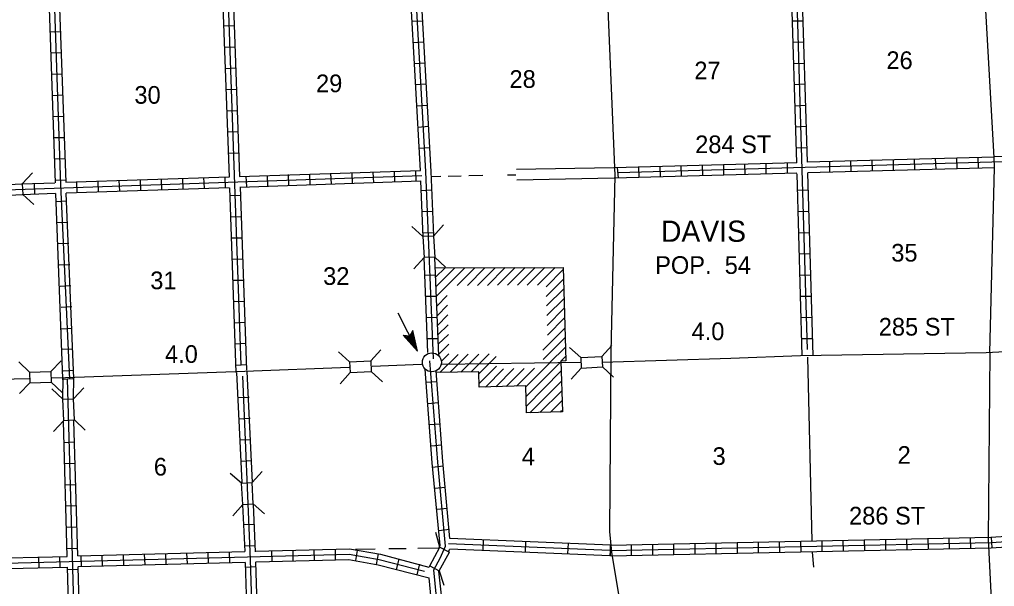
# Model space of a CAD drawing. Extents: x 1905634 to 2442717, y 15621036 to 16013782.
# Drawn here: x 2160508 to 2188109, y 15713419 to 15729465 of the extents above; entities that cross this region are included whole.
import ezdxf

# ---------------------------------------------------------------- set-up
doc = ezdxf.new("R2010")
doc.units = 0
for name, color, linetype in [('L10', 7, 'Continuous'), ('L13', 7, 'Continuous'), ('L14', 7, 'Continuous'), ('L16', 7, 'Continuous'), ('L18', 7, 'Continuous'), ('L28', 7, 'Continuous'), ('L3', 7, 'Continuous'), ('L30', 7, 'Continuous'), ('L4', 7, 'Continuous'), ('L8', 7, 'Continuous'), ('L9', 7, 'Continuous')]:
    doc.layers.add(name, color=color, linetype=linetype)

msp = doc.modelspace()

# ---------------------------------------------------------------- linework, layer by layer
at = {"layer": 'L10'}
for points in [[(2177335, 15725264), (2174574, 15725222)], [(2177341, 15724974), (2174585, 15724921)]]:
    msp.add_lwpolyline(points, dxfattribs=at)
at = {"layer": 'L13'}
for p, q in [((2170577, 15714472), (2170017, 15714467)), ((2171454, 15714488), (2170963, 15714482)), ((2172378, 15714504), (2171786, 15714498))]:
    msp.add_line(p, q, dxfattribs=at)
for points in [[(2172436, 15725021), (2172161, 15725016)], [(2173011, 15725032), (2172642, 15725021)], [(2173629, 15725048), (2173228, 15725037)], [(2174558, 15725064), (2174321, 15725058)], [(2182811, 15719905), (2182937, 15714704)], [(2182995, 15713970), (2182953, 15714387)]]:
    msp.add_lwpolyline(points, dxfattribs=at)
at = {"layer": 'L16'}
for p, q in [((2172274, 15722437), (2175897, 15722451)), ((2175897, 15722451), (2175973, 15719807)), ((2175973, 15719807), (2175831, 15719797)), ((2175831, 15719797), (2175878, 15718361)), ((2173512, 15719497), (2172308, 15719471)), ((2173521, 15719059), (2173512, 15719497)), ((2174843, 15719093), (2173521, 15719059)), ((2174862, 15718332), (2174843, 15719093)), ((2175878, 15718361), (2174862, 15718332))]:
    msp.add_line(p, q, dxfattribs=at)
for points in [[(2175172, 15721945), (2175673, 15722446)], [(2172285, 15722173), (2172556, 15722438)], [(2172296, 15721899), (2172836, 15722438)], [(2172308, 15721625), (2173116, 15722439)], [(2172901, 15721939), (2173402, 15722440)], [(2173187, 15721939), (2173683, 15722441)], [(2173473, 15721940), (2173969, 15722441)], [(2173753, 15721941), (2174255, 15722442)], [(2174039, 15721942), (2174535, 15722443)], [(2174319, 15721942), (2174826, 15722444)], [(2174606, 15721943), (2175107, 15722444)], [(2174881, 15721944), (2175382, 15722445)], [(2175413, 15721900), (2175899, 15722387)], [(2175421, 15721625), (2175907, 15722116)], [(2172319, 15721356), (2172614, 15721651)], [(2175428, 15721366), (2175915, 15721847)], [(2172330, 15721083), (2172623, 15721379)], [(2175436, 15721089), (2175923, 15721570)], [(2172342, 15720809), (2172632, 15721103)], [(2175444, 15720807), (2175930, 15721293)], [(2172353, 15720540), (2172640, 15720828)], [(2175452, 15720535), (2175938, 15721021)], [(2172364, 15720272), (2172649, 15720553)], [(2175321, 15720108), (2175946, 15720734)], [(2172375, 15719998), (2172658, 15720281)], [(2175330, 15719842), (2175954, 15720467)], [(2172410, 15719473), (2172922, 15719985)], [(2172449, 15719787), (2172666, 15720003)], [(2172696, 15719480), (2173208, 15719991)], [(2172999, 15719486), (2173510, 15719997)], [(2173290, 15719492), (2173801, 15720004)], [(2175512, 15719745), (2175962, 15720193)], [(2173513, 15719441), (2174003, 15719931)], [(2174844, 15719071), (2175518, 15719745)], [(2174850, 15718798), (2175832, 15719779)], [(2175835, 15719799), (2175969, 15719930)], [(2173518, 15719166), (2174009, 15719657)], [(2173701, 15719064), (2174214, 15719577)], [(2173988, 15719071), (2174501, 15719584)], [(2174281, 15719079), (2174799, 15719592)], [(2174573, 15719086), (2175087, 15719599)], [(2174857, 15718518), (2175838, 15719519)], [(2174952, 15718335), (2175845, 15719218)], [(2175240, 15718343), (2175851, 15718946)], [(2175539, 15718351), (2175857, 15718676)], [(2175824, 15718356), (2175864, 15718397)]]:
    msp.add_lwpolyline(points, dxfattribs=at)
msp.add_circle((2172181, 15719762), 269, dxfattribs=at)
at = {"layer": 'L18'}
for p, q in [((2160588, 15724816), (2160878, 15725122)), ((2159991, 15724789), (2160588, 15724816)), ((2160588, 15724816), (2160603, 15724515)), ((2160002, 15724488), (2160603, 15724515)), ((2160603, 15724515), (2160910, 15724230)), ((2171929, 15723321), (2171612, 15723606)), ((2172224, 15723337), (2172510, 15723654)), ((2172224, 15723337), (2171929, 15723321)), ((2171929, 15723321), (2171960, 15722725)), ((2172224, 15723337), (2172261, 15722741)), ((2171960, 15722725), (2171675, 15722408)), ((2172261, 15722741), (2171960, 15722725)), ((2172261, 15722741), (2172568, 15722455)), ((2176992, 15719932), (2177277, 15720238)), ((2169854, 15719773), (2169537, 15720058)), ((2170450, 15719805), (2170736, 15720116)), ((2176396, 15719900), (2176079, 15720180)), ((2160794, 15719483), (2160487, 15719773)), ((2161395, 15719499), (2161686, 15719805)), ((2169854, 15719773), (2170450, 15719805)), ((2169854, 15719773), (2169870, 15719472)), ((2170450, 15719805), (2170466, 15719504)), ((2176396, 15719900), (2176992, 15719932)), ((2176396, 15719900), (2176411, 15719599)), ((2176992, 15719932), (2177008, 15719631)), ((2160794, 15719483), (2161395, 15719499)), ((2160794, 15719483), (2160804, 15719182)), ((2161395, 15719499), (2161401, 15719198)), ((2169870, 15719472), (2169584, 15719155)), ((2169870, 15719472), (2170466, 15719504)), ((2170466, 15719504), (2170783, 15719213)), ((2176411, 15719599), (2176126, 15719282)), ((2176411, 15719599), (2177008, 15719631)), ((2177008, 15719631), (2177325, 15719340)), ((2160804, 15719182), (2160508, 15718876)), ((2160804, 15719182), (2161401, 15719198)), ((2161401, 15719198), (2161712, 15718907)), ((2161733, 15718722), (2161427, 15719008)), ((2162034, 15718733), (2162325, 15719039)), ((2161733, 15718722), (2162034, 15718733)), ((2161760, 15718120), (2161733, 15718722)), ((2162061, 15718131), (2162034, 15718733)), ((2161760, 15718120), (2161469, 15717804)), ((2161760, 15718120), (2162061, 15718131)), ((2162061, 15718131), (2162367, 15717841)), ((2167092, 15716357), (2167378, 15716674)), ((2166791, 15716341), (2166475, 15716621)), ((2166791, 15716341), (2167092, 15716357)), ((2166828, 15715739), (2166791, 15716341)), ((2167124, 15715755), (2167092, 15716357)), ((2166828, 15715739), (2166543, 15715422)), ((2166828, 15715739), (2167124, 15715755)), ((2167124, 15715755), (2167441, 15715475)), ((2172409, 15714530), (2172293, 15714942)), ((2172124, 15714007), (2172409, 15714530)), ((2172409, 15714530), (2172678, 15714387)), ((2172393, 15713865), (2172678, 15714387)), ((2172124, 15714007), (2172393, 15713865)), ((2172393, 15713865), (2172520, 15713458))]:
    msp.add_line(p, q, dxfattribs=at)
at = {"layer": 'L28'}
for p, q in [((2171776, 15720074), (2171227, 15721156)), ((2171776, 15720074), (2171369, 15720533)), ((2171369, 15720533), (2171559, 15720512)), ((2171644, 15720665), (2171559, 15720512)), ((2171670, 15720333), (2171591, 15720539)), ((2171691, 15720264), (2171617, 15720570)), ((2171728, 15720196), (2171628, 15720607)), ((2171776, 15720074), (2171644, 15720665)), ((2171760, 15720137), (2171644, 15720623)), ((2171728, 15720148), (2171411, 15720507)), ((2171702, 15720206), (2171427, 15720507)), ((2171660, 15720264), (2171459, 15720507)), ((2171644, 15720322), (2171496, 15720507)), ((2171586, 15720412), (2171512, 15720507)), ((2171570, 15720438), (2171543, 15720496)), ((2171586, 15720481), (2171575, 15720512)), ((2171617, 15720412), (2171586, 15720512)), ((2171660, 15720306), (2171586, 15720449)), ((2171633, 15720354), (2171586, 15720449))]:
    msp.add_line(p, q, dxfattribs=at)
at = {"layer": 'L3'}
for points in [[(2189658, 15720122), (2187874, 15720032), (2182620, 15719942), (2180641, 15719873)], [(2171892, 15719699), (2170487, 15719641)], [(2176396, 15719757), (2172462, 15719704)], [(2180641, 15719873), (2177003, 15719757)], [(2169843, 15719615), (2166886, 15719499), (2161813, 15719324), (2161395, 15719314)], [(2160783, 15719298), (2156496, 15719198), (2154125, 15719113)]]:
    msp.add_lwpolyline(points, dxfattribs=at)
at = {"layer": 'L4'}
for points in [[(2187976, 15720037), (2188108, 15725264), (2188103, 15725560), (2187818, 15730572), (2187807, 15731002), (2187718, 15736094), (2187702, 15736396), (2187549, 15741412), (2187533, 15741728), (2187359, 15747060)], [(2176702, 15740782), (2177362, 15725048), (2177251, 15720048)], [(2177251, 15720048), (2177209, 15714979), (2177267, 15714387), (2177562, 15712629)], [(2188903, 15703907), (2188882, 15704514), (2188201, 15709456), (2187943, 15714757), (2187985, 15720037)]]:
    msp.add_lwpolyline(points, dxfattribs=at)
at = {"layer": 'L8'}
for p, q in [((2171628, 15729414), (2171929, 15729430)), ((2182393, 15729425), (2182694, 15729430)), ((2161374, 15729114), (2161675, 15729129)), ((2166601, 15729282), (2166300, 15729272)), ((2171659, 15728813), (2171960, 15728834)), ((2182409, 15728823), (2182710, 15728834)), ((2161395, 15728517), (2161691, 15728533)), ((2166617, 15728681), (2166316, 15728675)), ((2166644, 15728084), (2166343, 15728073)), ((2171691, 15728221), (2171992, 15728237)), ((2182425, 15728221), (2182726, 15728232)), ((2161417, 15727915), (2161718, 15727931)), ((2166659, 15727482), (2166359, 15727471)), ((2171728, 15727625), (2172029, 15727640)), ((2182441, 15727625), (2182742, 15727640)), ((2161438, 15727313), (2161733, 15727329)), ((2166686, 15726880), (2166385, 15726875)), ((2171760, 15727023), (2172061, 15727038)), ((2182462, 15727023), (2182758, 15727038)), ((2161459, 15726716), (2161760, 15726732)), ((2171791, 15726421), (2172087, 15726442)), ((2182483, 15726431), (2182784, 15726442)), ((2161475, 15726125), (2161776, 15726130)), ((2166702, 15726283), (2166401, 15726273)), ((2171828, 15725824), (2172119, 15725840)), ((2182499, 15725829), (2182800, 15725840)), ((2161501, 15725523), (2161802, 15725534)), ((2166728, 15725682), (2166427, 15725671)), ((2185250, 15725196), (2185245, 15725497)), ((2185852, 15725217), (2185841, 15725513)), ((2186454, 15725233), (2186443, 15725534)), ((2187050, 15725249), (2187045, 15725549)), ((2187652, 15725264), (2187642, 15725565)), ((2177462, 15724974), (2177441, 15725275)), ((2178053, 15724990), (2178043, 15725291)), ((2178650, 15725006), (2178645, 15725307)), ((2179252, 15725021), (2179241, 15725322)), ((2179854, 15725037), (2179843, 15725338)), ((2180450, 15725058), (2180445, 15725354)), ((2181052, 15725074), (2181042, 15725375)), ((2181649, 15725090), (2181644, 15725391)), ((2182251, 15725106), (2182246, 15725407)), ((2183449, 15725138), (2183444, 15725439)), ((2184051, 15725159), (2184041, 15725454)), ((2184653, 15725180), (2184643, 15725481)), ((2161517, 15724921), (2161818, 15724932)), ((2164542, 15724647), (2164526, 15724948)), ((2165144, 15724662), (2165128, 15724963)), ((2165746, 15724689), (2165725, 15724990)), ((2166343, 15724705), (2166327, 15725006)), ((2166945, 15724731), (2166929, 15725032)), ((2167536, 15724747), (2167525, 15725048)), ((2168133, 15724773), (2168127, 15725074)), ((2168734, 15724789), (2168729, 15725090)), ((2169336, 15724816), (2169326, 15725106)), ((2169933, 15724831), (2169928, 15725132)), ((2170535, 15724847), (2170524, 15725148)), ((2171137, 15724874), (2171126, 15725175)), ((2171733, 15724889), (2171728, 15725190)), ((2160941, 15724525), (2160936, 15724821)), ((2162145, 15724562), (2162135, 15724863)), ((2162742, 15724589), (2162737, 15724889)), ((2163344, 15724604), (2163333, 15724905)), ((2163946, 15724625), (2163935, 15724921)), ((2166770, 15724483), (2166469, 15724472)), ((2171887, 15724625), (2172187, 15724641)), ((2182536, 15724631), (2182837, 15724641)), ((2161554, 15724314), (2161850, 15724330)), ((2166786, 15723881), (2166485, 15723870)), ((2171908, 15724029), (2172209, 15724039)), ((2182552, 15724029), (2182853, 15724039)), ((2161575, 15723723), (2161876, 15723733)), ((2166813, 15723279), (2166512, 15723274)), ((2171929, 15723432), (2172224, 15723437)), ((2182568, 15723432), (2182869, 15723437)), ((2161601, 15723121), (2161902, 15723131)), ((2182583, 15722830), (2182884, 15722841)), ((2161633, 15722524), (2161934, 15722529)), ((2166828, 15722682), (2166527, 15722672)), ((2171976, 15722234), (2172277, 15722239)), ((2182599, 15722234), (2182900, 15722239)), ((2161659, 15721922), (2161960, 15721933)), ((2166850, 15722080), (2166554, 15722075)), ((2172003, 15721632), (2172304, 15721637)), ((2182626, 15721632), (2182927, 15721637)), ((2166871, 15721484), (2166570, 15721473)), ((2161686, 15721325), (2161987, 15721341)), ((2166892, 15720887), (2166591, 15720871)), ((2172029, 15721030), (2172325, 15721040)), ((2182642, 15721030), (2182943, 15721040)), ((2161702, 15720713), (2162003, 15720729)), ((2166908, 15720291), (2166612, 15720275)), ((2172050, 15720433), (2172351, 15720438)), ((2182657, 15720433), (2182958, 15720438)), ((2161718, 15720132), (2162018, 15720148)), ((2166934, 15719689), (2166633, 15719673)), ((2161744, 15719525), (2162045, 15719541)), ((2161718, 15719287), (2162018, 15719308)), ((2172019, 15719198), (2172319, 15719224)), ((2166712, 15718765), (2167008, 15718780)), ((2172066, 15718596), (2172367, 15718622)), ((2166733, 15718163), (2167034, 15718184)), ((2172108, 15717999), (2172409, 15718025)), ((2161770, 15717497), (2162066, 15717508)), ((2166760, 15717566), (2167061, 15717582)), ((2172161, 15717397), (2172462, 15717423)), ((2166786, 15716964), (2167087, 15716980)), ((2161786, 15716895), (2162087, 15716906)), ((2172203, 15716800), (2172499, 15716832)), ((2161802, 15716299), (2162103, 15716304)), ((2172261, 15716204), (2172562, 15716230)), ((2161818, 15715697), (2162119, 15715707)), ((2172319, 15715607), (2172620, 15715634)), ((2161834, 15715100), (2162135, 15715106)), ((2166860, 15715174), (2167161, 15715179)), ((2172378, 15715005), (2172678, 15715037)), ((2183835, 15714430), (2183824, 15714731)), ((2184437, 15714440), (2184426, 15714741)), ((2185033, 15714456), (2185028, 15714757)), ((2185635, 15714467), (2185625, 15714762)), ((2186237, 15714482), (2186227, 15714783)), ((2186834, 15714488), (2186828, 15714789)), ((2187436, 15714504), (2187425, 15714805)), ((2188043, 15714514), (2188027, 15714815)), ((2161850, 15714498), (2162150, 15714504)), ((2166886, 15714572), (2167187, 15714583)), ((2168861, 15714155), (2168851, 15714456)), ((2169458, 15714171), (2169453, 15714472)), ((2177235, 15714287), (2177235, 15714588)), ((2177837, 15714308), (2177837, 15714599)), ((2178434, 15714314), (2178434, 15714614)), ((2179035, 15714329), (2179035, 15714630)), ((2179637, 15714340), (2179637, 15714641)), ((2180234, 15714356), (2180234, 15714657)), ((2180836, 15714366), (2180836, 15714662)), ((2181432, 15714382), (2181432, 15714683)), ((2182034, 15714387), (2182024, 15714688)), ((2182636, 15714409), (2182626, 15714704)), ((2183233, 15714414), (2183228, 15714715)), ((2161063, 15713954), (2161052, 15714255)), ((2161659, 15713970), (2161654, 15714271)), ((2162261, 15713981), (2162251, 15714282)), ((2162858, 15713997), (2162853, 15714298)), ((2163460, 15714013), (2163449, 15714314)), ((2164062, 15714034), (2164051, 15714329)), ((2164658, 15714050), (2164653, 15714345)), ((2165260, 15714065), (2165250, 15714366)), ((2165862, 15714081), (2165852, 15714382)), ((2166459, 15714097), (2166454, 15714387)), ((2167663, 15714123), (2167652, 15714424)), ((2168259, 15714139), (2168254, 15714440)), ((2170028, 15714150), (2170076, 15714440)), ((2170619, 15714039), (2170667, 15714340)), ((2171184, 15713896), (2171258, 15714192)), ((2161871, 15713896), (2162166, 15713907)), ((2166908, 15713970), (2167209, 15713981)), ((2171770, 15713754), (2171844, 15714050))]:
    msp.add_line(p, q, dxfattribs=at)
for points in [[(2182816, 15720122), (2182045, 15746221)], [(2161934, 15719282), (2161675, 15724789), (2161496, 15730048), (2161570, 15732440), (2161718, 15732773), (2161971, 15733063), (2161971, 15733580), (2161718, 15733950), (2161459, 15734346), (2161200, 15745640)], [(2166786, 15719683), (2165867, 15745825)], [(2172224, 15719863), (2172008, 15725159), (2171718, 15730412), (2171601, 15735566), (2171311, 15735782), (2166417, 15735597)], [(2182510, 15725412), (2182351, 15730629)], [(2182811, 15725423), (2182652, 15730629)], [(2171860, 15725196), (2171575, 15730217)], [(2172235, 15723348), (2172161, 15725164), (2171876, 15730233)], [(2166454, 15725006), (2166269, 15730117)], [(2166749, 15725021), (2166570, 15730122)], [(2161527, 15724842), (2161353, 15729779)], [(2161828, 15724863), (2161654, 15729789)], [(2193001, 15725565), (2177451, 15725122)], [(2188103, 15725570), (2182811, 15725423)], [(2192826, 15725708), (2188103, 15725577)], [(2182510, 15725412), (2177335, 15725264)], [(2188109, 15725269), (2182826, 15725122)], [(2151343, 15724346), (2171902, 15725048)], [(2161818, 15724858), (2166443, 15725016)], [(2166733, 15725021), (2171860, 15725196)], [(2182510, 15725117), (2177351, 15724974)], [(2182668, 15719947), (2182520, 15725095)], [(2182974, 15719942), (2182826, 15725122)], [(2160567, 15724816), (2161512, 15724847)], [(2161834, 15724557), (2166443, 15724715)], [(2166644, 15719472), (2166459, 15724705)], [(2166749, 15724721), (2171871, 15724900)], [(2166945, 15719541), (2166760, 15724731)], [(2171934, 15723305), (2171871, 15724900)], [(2160588, 15724515), (2161527, 15724546)], [(2161733, 15719308), (2161533, 15724541)], [(2162050, 15719308), (2161834, 15724546)], [(2172066, 15720037), (2171960, 15722725)], [(2172378, 15719947), (2172261, 15722730)], [(2173117, 15688045), (2172462, 15693373), (2172309, 15698600), (2173011, 15700992), (2172826, 15703600), (2172678, 15709440), (2172599, 15712682), (2172309, 15713120), (2172235, 15713891), (2172420, 15714224), (2172568, 15714556), (2172346, 15716938), (2172124, 15719805)], [(2166813, 15716357), (2166659, 15719472)], [(2167108, 15716362), (2166950, 15719499)], [(2172393, 15714525), (2172420, 15714583), (2172193, 15716922), (2171992, 15719567)], [(2172694, 15714773), (2172494, 15716959), (2172304, 15719525)], [(2161733, 15718722), (2161744, 15719314)], [(2162752, 15687792), (2161871, 15719298)], [(2162034, 15718738), (2162050, 15719324)], [(2167826, 15687971), (2167050, 15693230), (2167087, 15698521), (2167494, 15700654), (2167383, 15703415), (2167161, 15708748), (2166945, 15709039), (2167203, 15709329), (2167050, 15714182), (2166834, 15719372)], [(2161860, 15714271), (2161754, 15718099)], [(2162161, 15714282), (2162050, 15718105)], [(2166892, 15714409), (2166834, 15715729)], [(2167193, 15714398), (2167135, 15715739)], [(2177235, 15714588), (2188001, 15714815), (2193090, 15715148)], [(2177235, 15714440), (2188011, 15714662), (2193148, 15715000)], [(2177235, 15714287), (2188016, 15714514), (2193101, 15714847)], [(2167187, 15714414), (2169854, 15714482), (2170725, 15714329), (2172092, 15713965)], [(2172657, 15714409), (2172694, 15714472)], [(2151459, 15713854), (2169843, 15714329), (2170693, 15714182), (2171976, 15713854)], [(2156850, 15714150), (2161860, 15714271)], [(2162161, 15714282), (2166886, 15714409)], [(2167209, 15714113), (2169833, 15714182), (2170662, 15714034), (2172108, 15713659)], [(2156871, 15713849), (2161860, 15713970)], [(2162008, 15708912), (2161871, 15713970)], [(2162161, 15713981), (2166892, 15714108)], [(2162309, 15708933), (2162166, 15713970)], [(2167063, 15708967), (2166902, 15714097)], [(2167360, 15708975), (2167203, 15714113)], [(2172108, 15713970), (2172124, 15714007)], [(2172520, 15709598), (2172451, 15712629), (2172166, 15713073), (2172108, 15713659)], [(2172816, 15709641), (2172752, 15712730), (2172451, 15713173), (2172383, 15713854), (2172393, 15713875)]]:
    msp.add_lwpolyline(points, dxfattribs=at)
at = {"layer": 'L9'}
for p, q in [((2173634, 15714731), (2173629, 15714430)), ((2174833, 15714688), (2174827, 15714387)), ((2176036, 15714641), (2176021, 15714340)), ((2177235, 15714588), (2177219, 15714287))]:
    msp.add_line(p, q, dxfattribs=at)
for points in [[(2177235, 15714588), (2172694, 15714773)], [(2177224, 15714440), (2172657, 15714625)], [(2177224, 15714287), (2172694, 15714472)]]:
    msp.add_lwpolyline(points, dxfattribs=at)

# ---------------------------------------------------------------- texts
at = {"layer": 'L14'}
for s, p in [('26', (2185049, 15728063)), ('27', (2179611, 15727772)), ('28', (2174379, 15727530)), ('29', (2168903, 15727408)), ('30', (2163761, 15727081)), ('35', (2185186, 15722614)), ('32', (2169104, 15721954)), ('31', (2164210, 15721832)), ('4', (2174727, 15716848)), ('3', (2180128, 15716859)), ('2', (2185366, 15716890)), ('6', (2164310, 15716558))]:
    msp.add_text(s, height=500, rotation=359.9999, dxfattribs=at).set_placement(p)
at = {"layer": 'L16'}
for s, height, p in [('DAVIS', 600, (2178666, 15723173)), ('POP.  54', 500, (2178502, 15722265))]:
    msp.add_text(s, height=height, rotation=359.9999, dxfattribs=at).set_placement(p)
at = {"layer": 'L28'}
for p in [(2179533, 15720390), (2164627, 15719747)]:
    msp.add_text('4.0', height=500, rotation=359.9999, dxfattribs=at).set_placement(p)
at = {"layer": 'L30'}
for s, p in [('284 ST', (2179636, 15725682)), ('285 ST', (2184832, 15720519)), ('286 ST', (2183991, 15715173))]:
    msp.add_text(s, height=500, rotation=359.9999, dxfattribs=at).set_placement(p)

doc.saveas('drawing.dxf')
